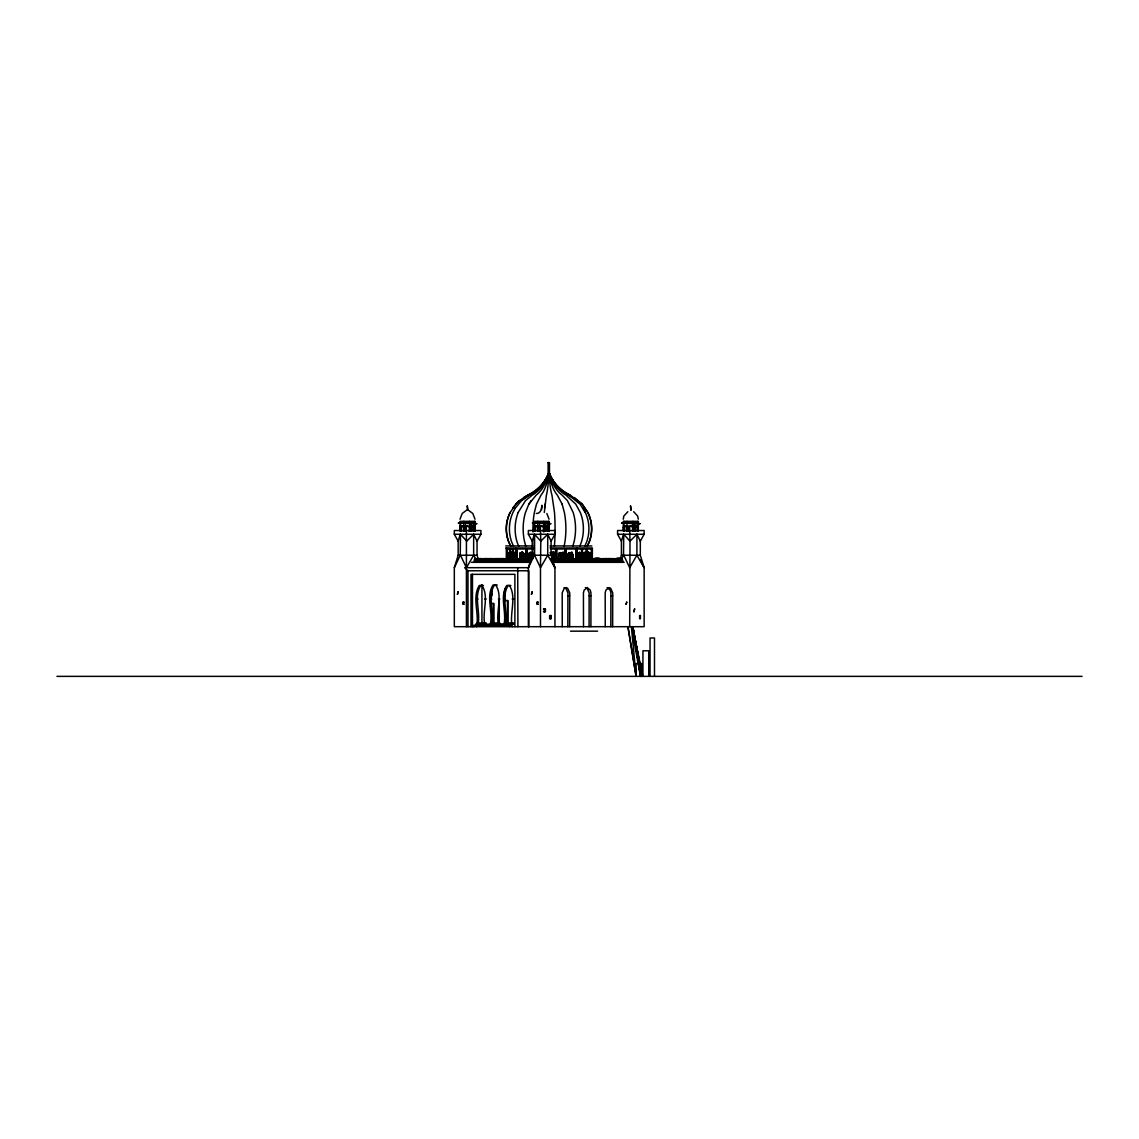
<?xml version="1.0" encoding="UTF-8"?>
<svg xmlns="http://www.w3.org/2000/svg" width="1139" height="1139" viewBox="0 0 1139 1139"><rect width="100%" height="100%" fill="white"/><g stroke="black" fill="none" stroke-linecap="round" stroke-linejoin="round"><path stroke-width="1.5" d="M460.128 531.23L460.042 521.349L475.12 521.349L475.034 531.23M460.654 531.23L460.384 525.52L460.128 527.941M460.74 531.23L460.74 524.638M461.352 531.23L461.58 526.731L463.103 525.52M463.274 531.23C465.495 528.439 460.782 522.587 460.654 527.941M463.744 531.23L463.744 521.349M464.498 531.23C461.566 524.182 471.873 524.182 468.941 531.23M464.854 531.23L464.797 527.314L463.559 525.606M465.467 531.23L465.467 524.638M466.221 531.23L466.292 527.314L467.858 525.606M469.695 531.23L469.695 521.349M470.307 531.23C467.645 524.296 476.486 524.296 473.81 531.23M470.663 531.23L470.008 526.232M471.418 531.23L471.418 524.638M471.888 531.23L472.073 526.731L473.269 525.52M474.422 521.349L474.422 531.23L474.607 527.314L473.625 525.606M534.177 531.23L534.091 521.349L549.183 521.349L549.183 531.23M534.561 531.23L534.447 525.52L534.177 527.941M534.704 531.23L534.803 524.638M535.401 531.23L535.629 526.731L537.152 525.52M537.323 531.23C539.544 528.439 534.832 522.587 534.704 527.941M537.793 531.23L537.793 521.349M538.562 531.23C535.629 524.182 545.923 524.182 542.99 531.23M538.918 531.23L538.847 527.314L537.608 525.606M539.516 531.23L539.516 524.638M540.27 531.23L540.342 527.314L541.922 525.606M543.759 531.23L543.759 521.349M544.357 531.23C541.694 524.296 550.536 524.296 547.873 531.23M544.713 531.23L544.058 526.232M545.467 531.23L545.467 524.638M545.937 531.23L546.122 526.731L547.318 525.52M548.557 531.23L548.471 521.349M548.713 531.23L547.688 525.606M549.083 531.23L548.898 525.606L548.557 527.941M623.389 531.23L623.289 521.349L638.381 521.349L638.296 531.23M624.001 521.349L624.001 531.23C621.239 524.396 628.942 524.367 626.535 531.23M624.599 531.23L624.67 527.314L625.909 525.606M627.005 531.23L627.005 521.349M627.76 531.23C624.827 524.182 635.135 524.182 632.202 531.23M628.116 531.23L628.059 527.314L626.82 525.606M628.714 531.23L628.714 526.289M629.483 531.23L629.767 526.731L631.689 525.52M632.957 531.23L632.957 521.349M633.555 531.23C630.892 524.296 639.734 524.296 637.071 531.23M633.91 531.23L633.839 527.314L632.273 525.606M634.679 531.23L634.679 524.638M635.149 531.23L636.174 525.606M637.669 531.23L637.669 521.349M637.769 531.23L638.025 525.52L638.296 527.941M491.18 592.622L491.891 594.971L491.692 590.244M504.563 596.637L504.577 591.141M505.289 596.637L505.104 588.763M474.507 527.941L474.778 525.52L475.034 527.941M623.389 527.941L623.645 525.52L623.916 527.941M637.769 527.941L636.886 525.606M567.848 626.692L567.92 592.821L565.855 588.251L564.147 587.582M569.671 626.692L569.728 592.821L567.663 588.251L565.969 587.582L564.261 588.251L562.196 592.821L562.267 626.692M589.077 626.692L589.148 592.821L587.083 588.251L585.375 587.582M590.899 626.692L590.956 592.821L590.244 590.13L587.197 587.582L584.15 590.13L583.424 592.821L583.495 626.692M610.831 626.692L610.903 592.821L610.177 590.13L607.13 587.582M612.654 626.692L612.711 592.821L610.646 588.251L608.952 587.582L605.905 590.13L605.179 592.821L605.25 626.692M629.682 626.692L629.995 541.182L636.915 534.276L640.303 541.182L640.303 555.248L644.147 567.692L644.147 626.692L454.319 626.692L454.319 567.692L460.256 555.248L460.483 534.276L466.734 541.182L473.653 534.276L473.653 555.248L466.421 567.692L466.421 530.518M507.866 562.324C508.535 560.844 506.286 551.404 509.161 553.113M507.909 555.063L508.165 553.725M510.656 559.306L510.728 553.725M510.799 555.063L511.724 552.315L512.322 558.608M513.76 560.388C514.301 559.263 512.479 551.148 515.013 553.113M514.016 553.725L514.088 560.388M583.382 560.388L583.396 553.725L584.335 552.315M583.709 553.725L583.638 559.306M583.78 558.608L583.994 552.7M589.319 560.388L589.532 552.7L587.866 553.953M589.689 560.388L589.561 553.725M554.408 546.393L554.721 541.808A36.533 5.197 90 0 0 554.508 512.479L551.945 495.095A41.018 5.823 -90 0 1 548.941 472.315A41.018 40.733 -90 0 0 570.041 495.052L582.214 504.121L587.881 512.479A36.533 36.277 90 0 1 589.347 541.808L587.226 546.393M544.285 512.479L546.421 495.095A41.018 4.883 -90 0 0 548.955 472.315A41.018 40.733 90 0 1 527.912 495.052L519.469 500.591L512.635 508.108M508.521 559.306L509.076 552.7L509.389 553.953M508.934 553.725L508.82 559.306M513.618 553.725L513.504 555.02L514.059 552.7M513.732 555.063L514.301 552.7L514.928 553.953M579.011 562.324A5.667 4.371 -90 0 0 578.512 559.648L578.427 553.725L579.495 552.315L580.862 553.725L580.975 559.306M578.726 553.725L578.384 559.662A5.667 4.371 -90 0 0 578.014 560.929M592.138 562.324A5.667 4.371 -90 0 0 591.639 559.648L591.056 558.637L590.472 559.662A5.667 4.371 -90 0 0 590.002 562.324A5.667 4.371 -90 0 0 589.461 559.648L588.863 558.637L588.279 559.662A5.667 4.371 -90 0 0 587.824 562.324A5.667 4.371 -90 0 0 587.268 559.648L586.67 558.637L586.087 559.662A5.667 4.371 -90 0 0 585.588 562.324A5.638 4.342 -90 0 0 585.076 559.648L584.492 558.637L583.908 559.662A5.667 4.371 -90 0 0 583.41 562.324A5.667 4.371 -90 0 0 582.897 559.648L583.424 552.7L584.962 552.7L585.304 555.063M583.083 555.063L583.268 553.725M583.382 555.063L583.752 553.113M587.767 560.388L587.667 553.725L588.735 552.315L589.888 553.953M587.838 555.02L587.952 553.725M544.599 508.108L544.969 504.121M484.744 624.186C482.025 611.714 489.329 596.594 482.011 585.474M512.166 626.692C509.304 613.408 516.935 597.391 509.446 585.474M508.193 585.474C500.875 596.694 508.208 611.899 505.474 624.485L498.426 624.485C495.622 611.743 503.111 596.452 495.778 585.062M519.996 559.306L519.84 555.02L521.05 552.7M519.768 562.324A5.667 3.616 -90 0 1 520.181 559.648L520.452 553.953L522.232 552.814L524.054 555.063L523.043 553.113M528.823 562.324A5.667 3.616 -90 0 0 528.411 559.648L528.681 553.725L529.663 552.7L530.788 555.02L530.788 559.306M528.624 559.306L528.838 553.725M529.037 558.608L529.066 553.953L530.859 552.814M558.395 559.306L558.637 553.725M564.104 546.393L564.944 541.808A36.533 14.38 90 0 0 564.36 512.479L562.111 504.121M567.905 559.306L568.233 553.725M459.999 519.199L462.206 513.461L467.503 509.56L472.799 513.461L475.006 519.199M623.261 519.199L623.845 516.038L627.845 511.71M507.98 553.953L508.435 552.7L509.133 555.063M510.856 553.953L511.397 552.315L512.037 553.113M589.376 553.953L589.845 552.7M589.689 555.063L589.917 553.113M572.76 546.393L574.07 541.808A36.533 22.581 90 0 0 573.159 512.479L567.379 500.591L562.054 495.095A41.018 25.343 -90 0 1 548.898 472.315A41.018 40.605 90 0 0 569.998 495.052M454.319 567.692L458.177 555.248L458.177 541.182L460.256 534.276M528.368 567.692L532.226 555.248L532.226 541.182L534.319 534.276L534.319 555.248L528.368 567.692L528.368 626.692M619.986 559.918L621.424 555.248L621.424 541.182L623.517 534.276M579.794 546.393L581.488 541.808A36.533 29.244 90 0 0 580.306 512.479L575.75 504.121L565.926 495.095A41.018 32.832 -90 0 1 548.884 472.315A41.018 16.145 -90 0 0 557.298 495.052L562.125 504.121M474.536 559.662L475.02 558.637L476.899 559.662M475.917 559.662L476.401 558.637M485.029 559.662L485.513 558.637L485.997 559.662M494.169 559.662L494.653 558.637L496.077 559.377M503.31 559.662L503.794 558.637L504.278 559.662M497.928 562.324A5.638 3.602 -90 0 1 498.327 559.662L498.782 558.637L499.266 559.662A5.667 3.616 -90 0 1 499.679 562.324A5.667 3.616 -90 0 1 500.106 559.648L500.605 558.637L501.089 559.662A5.667 3.616 -90 0 1 501.502 562.324A5.667 3.616 -90 0 1 501.929 559.648L502.413 558.637L502.897 559.662A5.667 3.616 -90 0 1 503.31 562.324A5.667 3.616 -90 0 1 503.737 559.648L505.616 558.637L506.1 559.662A5.638 3.602 -90 0 1 506.271 560.274M511.852 560.929A5.667 3.616 -90 0 0 511.553 559.648L509.674 558.637L509.19 559.662A5.667 3.616 -90 0 0 508.777 562.324A5.667 3.616 -90 0 0 508.35 559.648L507.866 558.637L507.382 559.662A5.667 3.616 -90 0 0 506.997 562.324A5.667 3.616 -90 0 0 506.542 559.648L506.043 558.637L505.559 559.662A5.667 3.616 -90 0 0 505.147 562.324A5.638 3.602 -90 0 0 504.719 559.648L504.235 558.637L504.235 562.324M513.362 559.662L512.877 558.637L511.012 559.662A5.667 3.616 -90 0 0 510.628 562.324A5.667 3.616 -90 0 0 510.172 559.648L509.674 558.637M512.393 559.662L512.877 558.637M521.505 559.662L521.989 558.637L522.474 559.662M593.348 559.662C594.06 557.327 600.424 557.327 601.136 559.662M595.156 559.662L595.64 558.637L596.124 559.662M596.978 559.662L597.462 558.637L597.947 559.662M598.787 559.662L599.271 558.637L599.769 559.662M600.168 559.662L600.652 558.637M600.609 559.662L601.093 558.637L601.577 559.662A5.667 4.371 -90 0 0 601.05 562.324A5.667 4.371 -90 0 0 600.467 559.648L599.869 558.637L599.285 559.662M605.649 559.662L606.133 558.637L606.617 559.662M606.09 559.662L606.574 558.637L607.059 559.662A5.667 4.371 -90 0 1 607.557 562.324A5.667 4.371 -90 0 1 608.112 559.648L608.696 558.637L609.28 559.662A5.667 4.371 -90 0 1 609.778 562.324A5.667 4.371 -90 0 1 610.29 559.648L610.874 558.637L611.458 559.662A5.667 4.371 -90 0 1 611.97 562.324A5.667 4.371 -90 0 1 612.511 559.648L613.067 558.637L613.65 559.662A5.667 4.371 -90 0 1 614.149 562.324A5.667 4.371 -90 0 1 614.704 559.648L615.259 558.637L615.843 559.662A5.667 4.371 -90 0 1 616.341 562.324A5.667 4.371 -90 0 1 616.854 559.648L617.438 558.637L618.021 559.662A5.667 4.371 -90 0 1 618.52 562.324M607.899 559.662L608.383 558.637L608.867 559.662M609.721 559.662L610.205 558.637L610.689 559.662M611.558 559.662C612.682 558.722 612.469 558.708 611.344 559.662A5.667 4.371 -90 0 0 611.031 560.587M615.231 559.662C615.9 557.37 621.623 557.427 622.435 559.662A5.667 4.371 -90 0 1 622.933 562.324M617.039 559.662L617.523 558.637L618.007 559.662M618.89 559.662L619.374 558.637L619.858 559.662M620.698 559.662L621.324 558.865M508.848 553.953L509.375 552.7M509.489 553.113L509.105 558.865M513.76 552.7L513.219 555.02L514.088 555.063L514.686 552.814L515.241 553.953L515.44 559.306M513.817 553.953L514.173 553.113M578.64 553.953L579.794 552.315M583.182 553.953L583.709 552.7M583.481 553.953L584.335 552.814M584.734 546.393L586.699 541.808A36.533 33.914 90 0 0 585.332 512.479L580.036 504.121L568.646 495.095A41.018 38.071 -90 0 1 548.884 472.315A41.018 37.715 90 0 0 560.174 489.386A41.018 37.715 90 0 1 548.927 472.315M520.224 559.377L521.989 558.637M531.329 559.107L531.101 559.662A5.667 3.616 -90 0 0 530.689 561.968A5.667 3.616 -90 0 0 530.261 559.648M541.552 509.56C541.851 497.857 543.63 514.073 536.255 513.461M485.171 559.662L485.755 558.637L486.339 559.662A5.667 3.616 -90 0 1 486.851 562.324A5.667 3.616 -90 0 1 487.335 559.648L487.791 558.637L488.289 559.662A5.667 3.616 -90 0 1 488.702 562.324A5.667 3.616 -90 0 1 489.186 559.648L489.642 558.637L490.126 559.662A5.667 3.616 -90 0 1 490.539 562.324A5.667 3.616 -90 0 1 490.966 559.648L491.464 558.637L491.948 559.662A5.667 3.616 -90 0 1 492.361 562.324A5.667 3.616 -90 0 1 492.845 559.648L494.653 558.637L495.138 559.662M503.822 559.662L504.406 558.637L505.09 559.377M552.586 561.968A5.667 4.371 -90 0 0 552.088 559.648L553.725 558.637L554.309 559.662A5.667 4.371 -90 0 1 554.807 562.324M552.686 561.968A5.667 4.371 -90 0 1 553.17 559.648L553.725 558.637M554.18 559.662L554.764 558.637L556.501 559.662A5.667 4.371 -90 0 1 556.999 562.324A5.667 4.371 -90 0 1 557.583 559.648L558.138 558.637L558.722 559.662A5.667 4.371 -90 0 1 559.221 562.324A5.667 4.371 -90 0 1 559.733 559.648L560.317 558.637L560.901 559.662A5.667 4.371 -90 0 1 561.413 562.324A5.667 4.371 -90 0 1 561.997 559.648L561.356 558.637L560.772 559.662M556.402 559.662L558.138 558.637L558.138 562.324M558.594 559.662L560.317 558.637L560.317 562.324M561.926 559.662L562.509 558.637L563.093 559.662A5.667 4.371 -90 0 1 563.591 562.324A5.667 4.371 -90 0 1 564.175 559.648L564.73 558.637L565.314 559.662A5.667 4.371 -90 0 0 564.844 560.929M563.008 559.662L564.73 558.637L564.73 562.324M565.229 559.662L565.812 558.637L567.535 559.662A5.667 4.371 -90 0 1 568.034 562.324A5.667 4.371 -90 0 1 568.56 559.648L569.144 558.637L569.728 559.662A5.667 4.371 -90 0 1 570.226 562.324A5.667 4.371 -90 0 1 570.781 559.648L571.337 558.637L571.92 559.662A5.667 4.371 -90 0 1 572.419 562.324M571.194 561.271A5.667 4.371 -90 0 1 571.265 561.968A5.667 4.371 -90 0 1 571.821 559.648L573.515 558.637L574.099 559.662A5.667 4.371 -90 0 1 574.597 562.324A5.667 4.371 -90 0 1 575.152 559.648L575.708 558.637L576.291 559.662A5.667 4.371 -90 0 1 576.79 562.324M576.889 562.324A5.638 4.342 -90 0 1 577.388 559.662L577.929 558.637L578.384 559.377M579.039 562.324A5.667 4.371 -90 0 1 579.523 559.648L580.121 558.637L580.705 559.662A5.667 4.371 -90 0 1 581.203 562.324A5.667 4.371 -90 0 1 581.716 559.648L582.3 558.637L582.883 559.662M584.948 559.662L586.67 558.637M587.126 559.662L588.863 558.637L588.863 562.324M589.319 559.662L591.056 558.637L591.056 562.324M594.416 562.324A5.667 4.371 -90 0 1 594.914 559.648L595.455 558.637L596.039 559.662A5.667 4.371 -90 0 1 596.551 562.324A5.667 4.371 -90 0 1 597.064 559.648L597.648 558.637L598.231 559.662A5.667 4.371 -90 0 1 598.73 562.324M600.324 559.662L602.474 558.637M605.891 559.662L606.475 558.637L608.126 559.662M617.936 559.662L618.52 558.637L619.103 559.662A5.667 4.371 -90 0 0 618.577 562.324M619.075 559.662L619.659 558.637L620.257 559.662A5.667 4.371 -90 0 1 620.755 562.324A5.667 4.371 -90 0 1 621.268 559.648L621.851 558.637L621.851 562.324M620.129 559.662C620.727 557.882 621.794 560.16 620.613 558.865M587.112 546.393L589.219 541.808A36.533 36.163 -90 0 0 587.767 512.479L582.114 504.121L574.412 497.558M518.16 512.479L525.535 500.591L532.297 495.095A41.018 32.248 -90 0 0 549.026 472.315A41.018 32.248 90 0 0 552.871 481.626M550.279 477.127A41.018 24.588 90 0 1 548.97 472.315A41.018 24.588 -90 0 1 536.241 495.052L528.88 504.121L525.463 512.479A36.533 21.897 90 0 0 524.595 541.808L525.862 546.393M621.296 559.918L623.517 555.248L623.745 534.276L629.995 541.182L629.682 530.518M502.897 559.377L503.367 558.637L503.951 559.662M578.512 559.377L580.121 558.637L580.121 562.324M582.883 559.377L584.492 558.637L584.492 562.324M515.312 508.108L512.949 512.479A36.533 33.586 90 0 0 511.61 541.808L513.561 546.393M478.01 558.352L477.042 555.248L477.042 541.182L480.9 534.276L480.9 530.518L454.319 530.518L454.319 534.276L458.177 541.182M554.949 626.692L554.949 567.692L551.091 555.248L551.091 541.182L554.949 534.276L554.949 530.518L528.368 530.518L528.368 534.276L532.226 541.182M640.303 541.182L644.147 534.276L644.147 530.518L617.58 530.518L617.58 534.276L621.424 541.182M540.484 530.518L540.783 541.182L534.533 534.276L534.533 555.248L540.484 567.692L540.783 541.182L547.717 534.276L547.717 555.248L540.484 567.692L540.484 626.692M636.915 534.276L636.915 555.248L629.682 567.692L623.745 555.248M478.081 558.865L478.707 559.662A5.667 3.616 -90 0 1 478.964 560.587M484.502 560.929A5.667 3.616 -90 0 0 484.189 559.648L482.324 558.637L481.84 559.662A5.667 3.616 -90 0 0 481.427 562.324A5.667 3.616 -90 0 0 481 559.648L480.501 558.637L480.017 559.662A5.667 3.616 -90 0 0 479.604 562.324A5.667 3.616 -90 0 0 479.177 559.648L478.693 558.637L478.209 559.662A5.667 3.616 -90 0 0 477.796 562.324M479.932 558.865L480.558 559.662M481.754 558.865L482.367 559.662M486.438 559.662L485.954 558.637L485.47 559.662A5.667 3.616 -90 0 0 485.114 562.324M487.193 558.865L487.819 559.662A5.667 3.616 -90 0 1 488.076 560.587M489.044 558.865L489.67 559.662M490.895 558.865L491.507 559.662M492.703 558.865L493.329 559.662A5.667 3.616 -90 0 1 493.643 560.929M496.362 558.865L496.988 559.662A5.667 3.616 -90 0 1 497.173 560.274M497.843 562.324A5.667 3.616 -90 0 0 497.43 559.648L496.931 558.637L496.447 559.662A5.667 3.616 -90 0 0 496.063 562.324A5.667 3.616 -90 0 0 495.607 559.648L495.123 558.637L494.639 559.662A5.667 3.616 -90 0 0 494.255 562.324A5.667 3.616 -90 0 0 493.771 559.648L493.272 558.637L493.272 562.324M498.184 558.865L498.797 559.662M500.035 558.865L500.548 559.377M501.843 558.865L502.47 559.662A5.667 3.616 -90 0 1 502.783 560.929M507.296 558.865L507.311 548.998M514.586 558.865L515.212 559.662A5.667 3.616 -90 0 1 515.383 560.274M517.021 559.662L516.537 558.637L514.671 559.662A5.667 3.616 -90 0 0 514.259 562.324M516.394 558.865L516.294 547.959M518.843 559.662L518.359 558.637L516.48 559.662A5.667 3.616 -90 0 0 516.109 562.324A5.667 3.616 -90 0 0 515.64 559.648L515.155 558.637M520.039 558.865L520.651 559.662A5.667 3.616 -90 0 1 520.964 560.929M523.698 558.865L524.31 559.662A5.667 3.616 -90 0 1 524.495 560.274M526.161 559.662L525.677 558.637L523.812 559.662A5.667 3.616 -90 0 0 523.427 562.324A5.667 3.616 -90 0 0 522.943 559.648L522.445 558.637L521.961 559.662A5.667 3.616 -90 0 0 521.577 562.324M527.983 559.662L527.485 558.637L525.62 559.662A5.667 3.616 -90 0 0 525.207 562.324A5.667 3.616 -90 0 0 524.78 559.648L524.296 558.637M529.165 558.865L529.792 559.662A5.667 3.616 -90 0 1 530.105 560.929M530.261 559.662L529.777 558.637L529.293 559.662A5.667 3.616 -90 0 0 528.866 562.324M596.893 558.865L597.406 559.377M598.701 558.865L599.328 559.662A5.667 4.371 -90 0 0 598.829 562.324M608.781 560.929A5.667 4.371 -90 0 1 609.151 559.648L609.764 558.637L610.319 559.662M611.444 558.865L612.07 559.662M613.295 558.865L613.907 559.662M615.259 562.324L615.259 558.637C611.33 560.032 616.398 558.138 616.882 559.662M528.895 504.121L531.087 500.591M494.454 585.062C487.15 596.352 494.597 611.543 491.806 624.186M494.568 558.637L493.742 559.107M569.671 558.637L567.407 559.662A5.667 4.371 -90 0 0 567.037 560.929M571.337 562.324L571.337 558.637L569.6 559.662A5.667 4.371 -90 0 0 569.258 560.929M575.708 562.324L575.708 558.637L573.971 559.662A5.667 4.371 -90 0 0 573.515 561.968M577.929 562.324L577.929 558.637L576.192 559.662A5.667 4.371 -90 0 0 575.764 561.271M582.3 558.637L580.577 559.662A5.667 4.371 -90 0 0 580.349 560.274M593.391 558.637L591.511 559.662A5.667 4.371 -90 0 0 591.212 560.929M594.316 562.324A5.667 4.371 -90 0 0 593.832 559.648L593.234 558.637L592.65 559.662A5.667 4.371 -90 0 0 592.223 562.324M603.143 562.324A5.667 4.371 -90 0 0 602.645 559.648L600.908 558.637M605.336 562.324A5.667 4.371 -90 0 0 604.837 559.648L604.24 558.637L603.656 559.662A5.667 4.371 -90 0 0 603.243 562.324M515.298 508.108L521.562 500.591L529.478 495.095A41.018 37.715 -90 0 0 549.055 472.315A41.018 15.248 90 0 0 549.368 474.749M480.758 585.474C473.44 596.622 480.743 611.757 478.038 624.272L475.803 624.272L475.803 625.482L473.81 625.482L473.81 626.692M515.853 504.121L510.201 512.479A36.533 36.163 90 0 0 508.734 541.808L510.842 546.393L508.635 541.808A36.533 36.277 -90 0 1 510.087 512.479M521.278 553.113L520.409 559.306M529.891 553.113L528.88 555.063M558.537 553.725L559.534 552.7M568.133 553.725L569.13 552.7M515.753 504.121L519.398 500.591M508.208 553.113C510.528 551.034 509.005 558.324 509.589 559.306M508.834 552.814L507.78 555.02M511.084 553.113L512.465 555.02M511.724 552.814L511.183 559.306M514.059 553.113L514.686 552.315L515.54 553.953M522.587 499.58L529.322 495.095A41.018 38.071 90 0 0 535.743 491.023M578.996 553.113L580.363 553.953L580.463 560.388M583.538 553.113L584.848 553.113M588.222 553.113L589.589 553.953M523.541 497.558L527.998 495.095A41.018 40.605 -90 0 0 549.069 472.315A41.018 4.883 90 0 0 549.14 474.749M529.507 552.7L530.859 552.315M550.123 552.7L551.504 552.315M550.365 553.113L551.504 552.814M559.434 552.7L562.096 552.7L563.236 555.02L562.894 553.725M475.803 624.272L486.196 624.186M473.81 625.482L483.975 625.439M460.498 521.833L474.507 521.833M534.547 521.833L548.571 521.833M623.745 521.833L637.769 521.833M454.319 534.276L480.9 534.276M528.368 534.276L554.949 534.276M617.58 534.276L644.147 534.276M505.73 545.951L532.725 545.951M550.052 545.951L591.824 545.951M505.73 547.959L533.266 547.959M550.052 547.959L592.365 547.959L592.323 558.509M506.399 548.998L533.266 548.998M550.635 548.998L592.365 548.998M508.521 555.02L509.589 555.02M510.656 555.02L511.069 553.725M519.84 555.02L519.854 552.7M524.097 553.725L524.467 559.306M530.347 558.608L530.347 555.063L530.247 558.608M530.788 555.02L530.689 559.306M553.369 555.063L553.17 553.953M553.825 555.02L551.404 552.315M560.929 560.388L560.929 555.063L560.772 560.388M561.185 559.306L560.972 553.725M561.755 553.113L562.78 555.063L562.68 560.388L562.894 552.187M567.905 555.02L568.005 559.306M569.657 555.063L569.657 560.388M569.856 553.725L570.226 559.306M572.077 553.953L572.533 558.865M570.226 555.02L569.03 552.7L571.693 552.7L572.832 555.02L572.832 559.306M578.84 560.388L578.085 553.953M582.869 555.02L583.78 555.063M585.517 555.02L584.677 555.063L584.392 553.113M588.108 555.02L587.553 559.306M589.176 555.02L590.201 555.02L590.201 559.306M458.177 555.248L477.042 555.248M532.226 555.248L551.091 555.248M621.424 555.248L640.303 555.248M481.882 558.637L476.842 558.637L476.358 559.662A5.667 3.616 -90 0 0 475.974 562.324A5.667 3.616 -90 0 0 475.518 559.648L475.02 558.637L475.02 562.324M491.023 558.637L484.132 558.637L483.648 559.662A5.667 3.616 -90 0 0 483.292 562.324M491.236 558.637L492.845 558.637M501.986 558.637L495.123 558.637L495.123 562.324M502.214 558.637L503.794 558.637M514.714 558.637L513.148 558.637L513.063 548.998M520.167 558.637L518.302 559.662A5.667 3.616 -90 0 0 517.889 562.324A5.667 3.616 -90 0 0 517.462 559.648L516.978 558.637M523.826 558.637L522.445 558.637L522.445 562.324M532.967 558.637L527.927 558.637L527.442 559.662A5.667 3.616 -90 0 0 527.03 562.324A5.667 3.616 -90 0 0 526.602 559.648L526.104 558.637M550.351 558.637L551.504 558.637M561.356 558.637L562.509 558.637L562.509 562.324M602.944 558.637L604.325 558.637M604.752 558.637L611.586 558.637M611.928 558.637L613.423 558.637M471.418 562.324L529.777 562.324L529.777 558.637M552.315 562.324L624.172 562.324M528.767 567.692L464.655 567.692L467.987 570.767L528.852 570.767L528.852 626.692M497.245 585.062L493.002 585.062C485.684 596.352 493.144 611.543 490.354 624.186M483.477 585.474L479.305 585.474C471.802 597.377 479.434 613.423 476.572 626.692M510.898 585.474L506.741 585.474C499.423 596.694 506.755 611.899 504.022 624.485M504.563 593.49L505.289 593.49M567.848 595.768L569.671 595.768M589.077 595.768L590.899 595.768M610.831 595.768L612.654 595.768M491.165 598.117L491.891 594.971M476.572 599.043L478.038 599.043M484.744 599.043L486.196 599.043M490.354 599.043L491.806 599.043M498.426 599.043L499.893 599.043M504.022 599.043L505.474 599.043M512.166 599.043L513.618 599.043M504.662 600.566L507.937 600.566L507.937 622.99M464.271 602.132L462.818 602.132L462.818 604.225L464.271 604.225M538.334 602.132L536.868 602.132L536.868 604.225L538.334 604.225M490.937 603.485L493.785 603.485L493.785 622.99M543.517 608.895L545.424 608.895L545.424 611.785L543.517 611.785M477.127 622.99L486.196 622.99M491.806 622.99L499.893 622.99M505.474 622.99L513.789 622.99M483.975 624.186L513.618 624.229L512.166 624.186M481.968 625.439L511.397 625.439L511.397 624.186M570.454 631.163L597.591 631.163M56.95 676.367L1082.05 676.367M504.022 624.186L505.474 624.229M571.451 553.113L568.546 553.953L568.446 560.388M561.854 553.113L558.95 553.953L558.85 560.388M551.404 552.814L552.543 553.113M530.703 552.315L532.881 553.725M530.703 552.814L532.483 553.953M523.427 552.7L520.893 552.7L520.181 555.063M568.518 495.052A41.018 37.715 90 0 1 562.139 491.023A41.018 37.715 90 0 0 568.503 495.052L572.632 497.558M589.532 553.113L588.165 553.953L588.066 560.388M580.306 553.113L579.281 553.113L578.84 555.063L577.644 552.7M633.668 511.71L637.669 516.038L638.267 519.199M571.351 553.113L572.376 555.063M552.443 553.113L553.269 553.953M529.322 553.113L530.148 553.953M577.8 552.7L578.84 555.02M568.802 553.113L569.628 553.953M560.132 552.7L561.342 555.02M559.904 553.113L560.73 553.953M531.885 552.7L532.725 553.725M531.657 553.113L532.525 555.063M523.271 552.7L524.467 555.02M603.257 558.865L602.517 559.662A5.667 4.371 -90 0 0 602.104 561.968M592.095 558.637L592.679 559.662A5.667 4.371 -90 0 1 593.049 560.929M589.902 558.637L590.486 559.662A5.667 4.371 -90 0 1 590.87 560.929M587.724 558.637L588.308 559.662M585.531 558.637L586.115 559.662M583.339 558.637L583.923 559.662M581.161 558.637L581.744 559.662M578.968 558.637L579.552 559.662M576.775 558.637L577.359 559.662M574.554 558.637L575.138 559.662M570.183 558.637L570.767 559.662M567.991 558.637L568.575 559.662M565.812 558.637L566.396 559.662A5.667 4.371 -90 0 1 566.766 560.929M563.591 558.637L564.175 559.662A5.667 4.371 -90 0 1 564.545 560.929M559.178 558.637L559.762 559.662M556.985 558.637L557.569 559.662M554.764 558.637C556.031 560.189 556.159 557.697 555.917 562.324M546.862 513.461L549.055 519.199M615.715 558.637L616.199 559.662M613.893 558.637L614.377 559.662M593.832 558.637L594.316 559.662M507.424 558.637L507.909 559.662M636.915 555.248L644.147 567.692L640.445 559.918M547.717 555.248L554.949 567.692L552.714 563.022M473.653 555.248L476.074 559.391M582.954 508.108L585.332 512.479M547.717 534.276L551.091 541.182M473.653 534.276L477.042 541.182M460.483 555.248L466.421 567.692M599.313 559.662L598.73 558.637L598.146 559.662A5.667 4.371 -90 0 0 597.804 560.929M597.092 559.662L596.509 558.637L595.925 559.662A5.667 4.371 -90 0 0 595.54 560.929M528.311 559.377L527.927 558.637L527.927 562.324M589.646 552.7L590.201 555.02M584.677 552.7L585.204 553.953M584.905 553.953L584.549 553.113L585.005 560.388M580.121 552.7L580.648 553.953M514.899 553.113L515.298 555.063M509.731 559.662L509.247 558.637L506.043 558.637L506.043 562.324M518.672 546.393L517.006 541.808A36.533 28.717 90 0 1 518.174 512.479M590.329 552.7L590.6 553.725M590.244 553.113L590.529 555.063M587.439 552.7L587.596 553.953M584.478 552.7L584.677 560.388M515.084 552.7L514.985 558.608M511.795 552.7L512.265 553.953M642.823 676.367L632.529 626.692L640.844 676.367L632.686 626.692L642.225 676.367M641.997 676.367L632.843 626.692L640.502 676.367L631.362 626.692L636.103 676.367L627.931 626.692L636.103 676.367L636.103 663.581L641.997 663.581L641.997 676.367L632.715 626.692L640.844 676.367M572.604 553.725L572.832 555.02M562.581 553.953L562.78 555.063M530.048 553.953L530.347 555.063M578.242 553.953L578.427 555.063M569.472 553.953L569.813 555.063M560.587 553.953L560.929 555.063M589.803 553.725L589.988 560.388M585.104 553.725L585.304 560.388M580.563 553.725L580.748 560.388M510.856 553.953L510.884 559.306M517.704 567.692L517.918 626.692M587.724 553.725L587.653 555.063M515.056 553.725L515.155 562.324M512.08 553.725L512.151 555.02M509.204 553.725L509.275 559.306M654.498 676.367L654.498 637.997L650.042 637.997L650.042 676.367M648.746 676.367L648.746 650.782L642.937 650.782L642.937 676.367M619.659 558.637L619.659 562.324M617.438 558.637L617.438 562.324M613.067 558.637L613.067 562.324M610.874 558.637L610.874 562.324M608.696 558.637L608.696 562.324M606.475 558.637L606.475 562.324M604.24 558.637L604.24 562.324M602.061 558.637L602.061 562.324M599.869 558.637L599.869 562.324M597.648 558.637L597.648 562.324M595.455 558.637L595.455 562.324M593.234 558.637L593.234 562.324M592.123 548.998L592.123 560.174M591.824 548.998L591.881 560.174M591.654 548.998L591.668 560.174M591.426 548.998L591.426 560.174M589.489 555.02L589.489 559.306M588.621 552.187L588.621 558.58M588.35 552.187L588.35 558.58M587.112 548.998L587.112 560.174M586.628 548.998L586.67 562.324M586.172 548.998L586.172 560.174M585.702 552.187L585.702 560.174M585.389 552.187L585.389 560.174M583.154 555.02L583.083 560.388M582.456 548.998L582.3 562.324M582.015 548.998L582.001 560.174M581.559 548.998L581.559 560.174M577.231 548.998L577.231 560.089M577.003 547.959L576.96 560.089M576.619 547.959L576.619 548.998M576.448 548.998L576.448 560.516M575.821 548.998L575.978 560.174M573.515 562.324L573.515 558.637L572.931 559.662A5.667 4.371 -90 0 0 572.476 562.324M572.732 555.02L572.732 559.306M571.963 552.187L571.963 558.58M571.721 552.187L571.721 558.58M570.069 555.02L570.069 559.306M569.144 558.637L569.144 562.324M566.951 562.324L566.951 558.637L566.368 559.662A5.667 4.371 -90 0 0 565.869 562.324M566.211 548.998L566.211 560.174M566.055 548.998L566.055 560.174M565.215 548.998L565.215 560.174M565.058 548.998L565.058 560.174M563.136 552.187L563.236 559.306M556.672 548.998L556.672 560.174M556.515 548.998L556.515 560.174M555.775 548.998L555.775 560.174M555.618 548.998L555.618 560.174M554.095 552.187L554.095 558.58M553.853 552.187L553.924 559.306M553.625 552.187L553.725 562.324M553.369 560.388L553.383 552.187L553.269 558.879M552.871 552.159L552.871 558.509M552.714 552.159L552.714 558.509M550.422 615.558L550.408 618.762M544.727 608.895L544.727 611.785M544.214 608.895L544.214 611.785M537.565 602.132L537.565 604.225M532.483 552.187L532.483 558.58M526.973 548.998L526.973 558.58M526.731 548.998L526.731 558.58M526.133 548.998L526.104 562.324M525.891 548.998L525.891 558.58M524.324 555.02L524.296 562.324M523.897 555.063L524.054 558.608M522.716 552.187L522.872 560.174M522.374 552.187L522.246 560.516M521.961 552.159L521.762 560.089M521.491 552.159L521.491 560.089M520.608 562.324L520.608 558.637L521.092 559.662A5.667 3.616 -90 0 1 521.505 562.324M518.786 562.324L518.786 558.637L519.27 559.662A5.667 3.616 -90 0 1 519.683 562.324M517.063 548.998L517.063 558.509M516.821 548.998L516.978 562.324M516.593 548.998L516.593 558.879M516.052 547.959L516.052 558.58M515.896 548.998L515.896 558.58M514.885 626.692L514.885 574.341L471.005 574.341L471.005 626.692M513.632 555.02L513.504 559.306M513.376 548.998L513.333 562.324M512.877 548.998L512.877 560.174M512.564 548.998L512.465 559.306M512.08 553.782L512.151 559.306M511.496 562.324L511.496 558.637L511.981 559.662A5.667 3.616 -90 0 1 512.393 562.324A5.667 3.616 -90 0 1 512.849 559.648L513.333 558.637L513.831 559.662A5.667 3.616 -90 0 1 514.244 562.324M510.414 548.998L510.414 558.58M510.144 548.998L510.144 553.782M509.93 548.998L509.93 558.58M509.646 548.998L509.674 562.324M509.389 625.439L509.389 626.692M508.094 555.02L508.094 559.306M507.467 600.566L507.467 622.99M507.111 548.998L507.069 558.58M506.855 548.998L507.012 558.879M506.599 548.998L506.599 558.58M506.499 547.959L506.442 558.509M502.413 558.637L502.413 562.324M500.605 558.637L500.605 562.324M499.281 600.566L499.281 622.99M498.782 558.637L498.782 562.324M496.931 558.637L496.931 562.324M493.458 603.485L493.458 622.99M491.464 558.637L491.464 562.324M489.642 558.637L489.642 562.324M487.791 558.637L487.791 562.324M485.954 558.637L485.954 562.324M484.132 562.324L484.132 558.637L484.616 559.662A5.667 3.616 -90 0 1 485.043 562.324M482.324 562.324L482.324 558.637L482.808 559.662A5.667 3.616 -90 0 1 483.221 562.324M481.939 584.763L481.939 622.99M480.501 558.637L480.501 562.324M478.693 558.637L478.693 562.324M476.842 562.324L476.842 558.637L477.326 559.662A5.667 3.616 -90 0 1 477.739 562.324M472.471 574.341L472.471 626.692M467.987 570.767L467.987 626.692M466.421 569.429L466.421 626.692M463.516 602.132L463.516 604.225M537.708 489.386A41.018 38.071 90 0 0 549.069 472.315A41.018 5.823 90 0 1 548.898 474.749M543.83 532.013A36.533 4.342 90 0 1 543.83 526.987M548.656 474.749A41.018 16.145 90 0 0 549.055 472.315A41.018 15.248 -90 0 1 541.053 495.052L536.497 504.121L534.376 512.479A36.533 13.583 90 0 0 532.995 532.013M549.069 472.315A41.018 32.832 90 0 1 545.068 481.626A41.018 32.832 90 0 0 549.083 472.315A41.018 25.343 90 0 1 547.717 477.127M474.166 562.324A5.667 3.616 -90 0 1 474.564 559.648M593.391 560.929A5.667 4.371 -90 0 1 593.761 559.648L594.316 558.637L594.9 559.662A5.667 4.371 -90 0 1 595.27 560.929M606.532 561.271A5.667 4.371 -90 0 1 606.959 559.648M600.025 560.929A5.667 4.371 -90 0 1 600.395 559.648M604.282 561.968A5.667 4.371 -90 0 1 604.766 559.648L605.322 558.637L605.905 559.662A5.667 4.371 -90 0 0 605.421 562.324M613.352 560.274A5.667 4.371 -90 0 1 613.551 559.648M554.864 562.324A5.667 4.371 -90 0 1 555.362 559.648M561.954 559.648A5.667 4.371 -90 0 1 562.324 560.929M565.328 559.648A5.667 4.371 -90 0 1 565.812 562.324M562.666 560.929A5.667 4.371 -90 0 1 563.036 559.648M458.448 523.057L476.714 523.684L458.448 523.057M467.275 505.958L467.73 510.073L467.275 505.958M532.511 523.057L550.763 523.684L532.511 523.057M548.115 462.633L548.115 474.935L548.799 473.397L549.482 474.935L549.482 462.633L548.115 462.633M621.709 523.057L639.976 523.684L621.709 523.057M630.536 505.958L630.992 510.073L630.536 505.958M458.063 591.853L457.437 594.373L458.063 591.853M532.127 591.853L531.486 594.373L532.127 591.853M626.763 602.132L626.08 604.225L626.763 602.132M634.622 608.895L633.939 611.785L634.622 608.895M551.205 615.558L549.624 615.558L549.624 618.762L551.205 618.762L551.205 615.558M640.417 615.558L639.605 615.558L639.605 618.762L640.417 618.762L640.417 615.558"/></g></svg>
